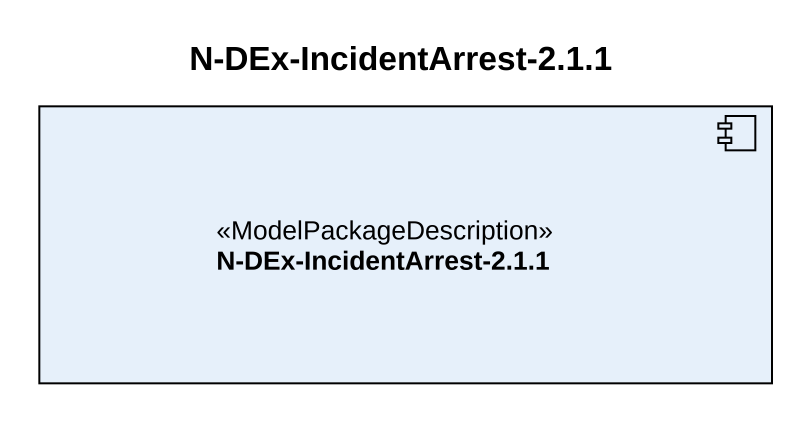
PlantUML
@startuml
title N-DEx-IncidentArrest-2.1.1
component "N-DEx-IncidentArrest-2.1.1" as N_DEx_IncidentArrest_2_1_1 <<ModelPackageDescription>>
@enduml
